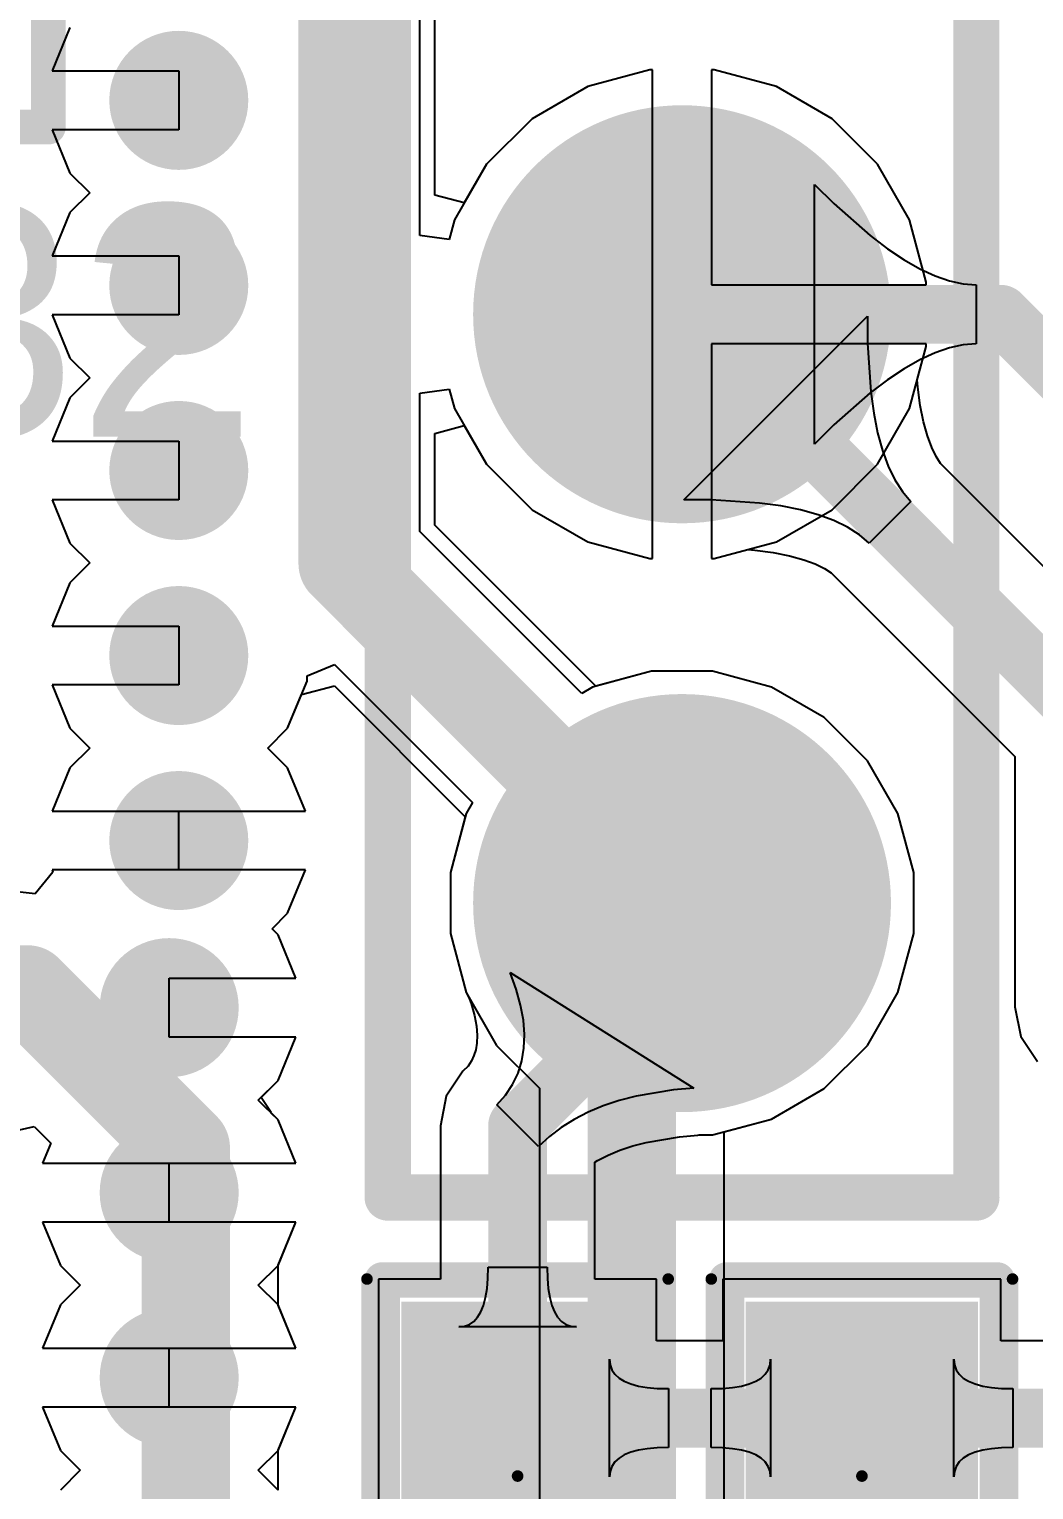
# Model space of a CAD drawing. Header units: inches. Extents: x 1.37 to 4.6, y 1.74 to 5.29.
# Drawn here: x 1.9268 to 2.0974, y 4.4386 to 4.6866 of the extents above; entities that cross this region are included whole.
import ezdxf

# ---------------------------------------------------------------- set-up
doc = ezdxf.new("R2010")
doc.units = ezdxf.units.IN
doc.header["$MEASUREMENT"] = 0
for name, color, linetype in [('BottomLayer', 5, 'Continuous'), ('BottomSolder', 6, 'Continuous'), ('Mechanical13', 56, 'Continuous'), ('Mechanical15', 56, 'Continuous'), ('MultiLayer', 9, 'Continuous'), ('PadHoleLayer', 156, 'Continuous'), ('TopLayer', 1, 'Continuous'), ('TopOverlay', 2, 'Continuous'), ('TopPaste', 8, 'Continuous'), ('TopSolder', 216, 'Continuous'), ('ViaHoleLayer', 16, 'Continuous')]:
    doc.layers.add(name, color=color, linetype=linetype)
doc.styles.add('Arial', font='', dxfattribs={"height": 0.2})
doc.styles.get('Arial').set_extended_font_data('Arial')

# ---------------------------------------------------------------- blocks, each defined once
blk = doc.blocks.new('JP_1_4_DT_129')
at = {"layer": 'BottomLayer'}
h = blk.add_hatch(color=5, dxfattribs=at)
edge = h.paths.add_edge_path()
edge.add_arc((0.2, 0), 0.0315, 0, 360)
h = blk.add_hatch(color=5, dxfattribs=at)
edge = h.paths.add_edge_path()
edge.add_arc((0.3, 0), 0.0315, 0, 360)
at = {"layer": 'BottomSolder'}
h = blk.add_hatch(color=6, dxfattribs=at)
edge = h.paths.add_edge_path()
edge.add_arc((0.2, 0), 0.0355, 0, 360)
h = blk.add_hatch(color=6, dxfattribs=at)
edge = h.paths.add_edge_path()
edge.add_arc((0.3, 0), 0.0355, 0, 360)
at = {"layer": 'MultiLayer'}
h = blk.add_hatch(color=9, dxfattribs=at)
edge = h.paths.add_edge_path()
edge.add_arc((0.2, 0), 0.0315, 0, 360)
h = blk.add_hatch(color=9, dxfattribs=at)
edge = h.paths.add_edge_path()
edge.add_arc((0.3, 0), 0.0315, 0, 360)
at = {"layer": 'PadHoleLayer'}
h = blk.add_hatch(color=156, dxfattribs=at)
edge = h.paths.add_edge_path()
edge.add_arc((0.2, 0), 0.02165, 0, 360)
h = blk.add_hatch(color=156, dxfattribs=at)
edge = h.paths.add_edge_path()
edge.add_arc((0.3, 0), 0.02165, 0, 360)
at = {"layer": 'TopLayer'}
h = blk.add_hatch(color=1, dxfattribs=at)
edge = h.paths.add_edge_path()
edge.add_arc((0.2, 0), 0.0315, 0, 360)
h = blk.add_hatch(color=1, dxfattribs=at)
edge = h.paths.add_edge_path()
edge.add_arc((0.3, 0), 0.0315, 0, 360)
at = {"layer": 'TopSolder'}
h = blk.add_hatch(color=216, dxfattribs=at)
edge = h.paths.add_edge_path()
edge.add_arc((0.2, 0), 0.0355, 0, 360)
h = blk.add_hatch(color=216, dxfattribs=at)
edge = h.paths.add_edge_path()
edge.add_arc((0.3, 0), 0.0355, 0, 360)
at = {"layer": 'TopOverlay', "const_width": 0.00787}
for points in [[(0.35, 0.05), (-0.05, 0.05)], [(0.35, -0.05), (0.35, 0.05)], [(0.35, -0.05), (-0.05, -0.05)]]:
    blk.add_lwpolyline(points, dxfattribs=at)
at = {"layer": 'TopOverlay', "const_width": 0.00394}
for points in [[(0.34803, 0.05, 1), (0.35197, 0.05, 1)], [(0.34803, 0.05, 1), (0.35197, 0.05, 1)], [(0.34803, -0.05, 1), (0.35197, -0.05, 1)], [(0.34803, -0.05, 1), (0.35197, -0.05, 1)]]:
    blk.add_lwpolyline(points, format="xyb", close=True, dxfattribs=at)
blk = doc.blocks.new('CAP_0603_176')
at = {"layer": 'TopLayer'}
for points in [[(-0.04728, 0.01875), (-0.01578, 0.01875), (-0.01578, -0.01275), (-0.04728, -0.01275)], [(0.01178, 0.01875), (0.04328, 0.01875), (0.04328, -0.01275), (0.01178, -0.01275)]]:
    blk.add_hatch(color=1, dxfattribs=at).paths.add_polyline_path(points)
at = {"layer": 'TopPaste'}
for points in [[(-0.04728, 0.01875), (-0.01578, 0.01875), (-0.01578, -0.01275), (-0.04728, -0.01275)], [(0.01178, 0.01875), (0.04328, 0.01875), (0.04328, -0.01275), (0.01178, -0.01275)]]:
    blk.add_hatch(color=8, dxfattribs=at).paths.add_polyline_path(points)
at = {"layer": 'TopSolder'}
for points in [[(-0.05128, 0.02275), (-0.01178, 0.02275), (-0.01178, -0.01675), (-0.05128, -0.01675)], [(0.00778, 0.02275), (0.04728, 0.02275), (0.04728, -0.01675), (0.00778, -0.01675)]]:
    blk.add_hatch(color=216, dxfattribs=at).paths.add_polyline_path(points)
at = {"layer": 'Mechanical13', "const_width": 0.00394}
for points in [[(-0.0335, 0.01875), (0.0295, 0.01875)], [(-0.0335, 0.01875), (-0.0335, -0.01275)], [(0.0295, 0.01875), (0.0295, -0.01275)], [(-0.0335, -0.01275), (0.0295, -0.01275)]]:
    blk.add_lwpolyline(points, dxfattribs=at)
at = {"layer": 'Mechanical13', "const_width": 0.00197}
for points in [[(-0.03448, 0.01875, 1), (-0.03251, 0.01875, 1)], [(-0.03448, 0.01875, 1), (-0.03251, 0.01875, 1)], [(0.02851, 0.01875, 1), (0.03048, 0.01875, 1)], [(0.02851, 0.01875, 1), (0.03048, 0.01875, 1)], [(-0.03448, -0.01275, 1), (-0.03251, -0.01275, 1)], [(-0.03448, -0.01275, 1), (-0.03251, -0.01275, 1)], [(0.02851, -0.01275, 1), (0.03048, -0.01275, 1)], [(0.02851, -0.01275, 1), (0.03048, -0.01275, 1)]]:
    blk.add_lwpolyline(points, format="xyb", close=True, dxfattribs=at)
at = {"layer": 'Mechanical15', "const_width": 0.00197}
for points in [[(-0.05515, 0.02859), (0.05115, 0.02859)], [(-0.05515, 0.02859), (-0.05515, -0.02259)], [(0.05115, 0.02859), (0.05115, -0.02259)], [(-0.002, 0.02269), (-0.002, -0.01668)], [(-0.02168, 0.003), (0.01768, 0.003)], [(-0.05515, -0.02259), (0.05115, -0.02259)]]:
    blk.add_lwpolyline(points, dxfattribs=at)
at = {"layer": 'Mechanical15', "const_width": 0.000984}
for points in [[(-0.05564, 0.02859, 1), (-0.05466, 0.02859, 1)], [(-0.05564, 0.02859, 1), (-0.05466, 0.02859, 1)], [(0.05066, 0.02859, 1), (0.05164, 0.02859, 1)], [(0.05066, 0.02859, 1), (0.05164, 0.02859, 1)], [(-0.00249, 0.02269, 1), (-0.00151, 0.02269, 1)], [(-0.02218, 0.003, 1), (-0.02119, 0.003, 1)], [(0.01719, 0.003, 1), (0.01818, 0.003, 1)], [(-0.00249, -0.01668, 1), (-0.00151, -0.01668, 1)], [(-0.05564, -0.02259, 1), (-0.05466, -0.02259, 1)], [(-0.05564, -0.02259, 1), (-0.05466, -0.02259, 1)], [(0.05066, -0.02259, 1), (0.05164, -0.02259, 1)], [(0.05066, -0.02259, 1), (0.05164, -0.02259, 1)]]:
    blk.add_lwpolyline(points, format="xyb", close=True, dxfattribs=at)
at = {"layer": 'TopOverlay', "const_width": 0.006}
for points in [[(-0.05492, 0.026), (-0.048, 0.026)], [(-0.05492, 0.026), (-0.05492, -0.02)], [(-0.048, 0.026), (0.051, 0.026)], [(0.051, 0.026), (0.051, -0.02)], [(-0.05492, -0.02), (0.051, -0.02)]]:
    blk.add_lwpolyline(points, dxfattribs=at)
at = {"layer": 'TopOverlay', "const_width": 0.003}
for points in [[(-0.05642, 0.026, 1), (-0.05342, 0.026, 1)], [(-0.05642, 0.026, 1), (-0.05342, 0.026, 1)], [(-0.0495, 0.026, 1), (-0.0465, 0.026, 1)], [(-0.0495, 0.026, 1), (-0.0465, 0.026, 1)], [(0.0495, 0.026, 1), (0.0525, 0.026, 1)], [(0.0495, 0.026, 1), (0.0525, 0.026, 1)], [(-0.05642, -0.02, 1), (-0.05342, -0.02, 1)], [(-0.05642, -0.02, 1), (-0.05342, -0.02, 1)], [(0.0495, -0.02, 1), (0.0525, -0.02, 1)], [(0.0495, -0.02, 1), (0.0525, -0.02, 1)]]:
    blk.add_lwpolyline(points, format="xyb", close=True, dxfattribs=at)
blk = doc.blocks.new('CAP_0603_178')
at = {"layer": 'TopLayer'}
for points in [[(-0.04728, 0.01875), (-0.01578, 0.01875), (-0.01578, -0.01275), (-0.04728, -0.01275)], [(0.01178, 0.01875), (0.04328, 0.01875), (0.04328, -0.01275), (0.01178, -0.01275)]]:
    blk.add_hatch(color=1, dxfattribs=at).paths.add_polyline_path(points)
at = {"layer": 'TopPaste'}
for points in [[(-0.04728, 0.01875), (-0.01578, 0.01875), (-0.01578, -0.01275), (-0.04728, -0.01275)], [(0.01178, 0.01875), (0.04328, 0.01875), (0.04328, -0.01275), (0.01178, -0.01275)]]:
    blk.add_hatch(color=8, dxfattribs=at).paths.add_polyline_path(points)
at = {"layer": 'TopSolder'}
for points in [[(-0.05128, 0.02275), (-0.01178, 0.02275), (-0.01178, -0.01675), (-0.05128, -0.01675)], [(0.00778, 0.02275), (0.04728, 0.02275), (0.04728, -0.01675), (0.00778, -0.01675)]]:
    blk.add_hatch(color=216, dxfattribs=at).paths.add_polyline_path(points)
at = {"layer": 'Mechanical13', "const_width": 0.00394}
for points in [[(-0.0335, 0.01875), (0.0295, 0.01875)], [(-0.0335, 0.01875), (-0.0335, -0.01275)], [(0.0295, 0.01875), (0.0295, -0.01275)], [(-0.0335, -0.01275), (0.0295, -0.01275)]]:
    blk.add_lwpolyline(points, dxfattribs=at)
at = {"layer": 'Mechanical13', "const_width": 0.00197}
for points in [[(-0.03448, 0.01875, 1), (-0.03251, 0.01875, 1)], [(-0.03448, 0.01875, 1), (-0.03251, 0.01875, 1)], [(0.02851, 0.01875, 1), (0.03048, 0.01875, 1)], [(0.02851, 0.01875, 1), (0.03048, 0.01875, 1)], [(-0.03448, -0.01275, 1), (-0.03251, -0.01275, 1)], [(-0.03448, -0.01275, 1), (-0.03251, -0.01275, 1)], [(0.02851, -0.01275, 1), (0.03048, -0.01275, 1)], [(0.02851, -0.01275, 1), (0.03048, -0.01275, 1)]]:
    blk.add_lwpolyline(points, format="xyb", close=True, dxfattribs=at)
at = {"layer": 'Mechanical15', "const_width": 0.00197}
for points in [[(-0.05515, 0.02859), (0.05115, 0.02859)], [(-0.05515, 0.02859), (-0.05515, -0.02259)], [(0.05115, 0.02859), (0.05115, -0.02259)], [(-0.002, 0.02269), (-0.002, -0.01668)], [(-0.02168, 0.003), (0.01768, 0.003)], [(-0.05515, -0.02259), (0.05115, -0.02259)]]:
    blk.add_lwpolyline(points, dxfattribs=at)
at = {"layer": 'Mechanical15', "const_width": 0.000984}
for points in [[(-0.05564, 0.02859, 1), (-0.05466, 0.02859, 1)], [(-0.05564, 0.02859, 1), (-0.05466, 0.02859, 1)], [(0.05066, 0.02859, 1), (0.05164, 0.02859, 1)], [(0.05066, 0.02859, 1), (0.05164, 0.02859, 1)], [(-0.00249, 0.02269, 1), (-0.00151, 0.02269, 1)], [(-0.02218, 0.003, 1), (-0.02119, 0.003, 1)], [(0.01719, 0.003, 1), (0.01818, 0.003, 1)], [(-0.00249, -0.01668, 1), (-0.00151, -0.01668, 1)], [(-0.05564, -0.02259, 1), (-0.05466, -0.02259, 1)], [(-0.05564, -0.02259, 1), (-0.05466, -0.02259, 1)], [(0.05066, -0.02259, 1), (0.05164, -0.02259, 1)], [(0.05066, -0.02259, 1), (0.05164, -0.02259, 1)]]:
    blk.add_lwpolyline(points, format="xyb", close=True, dxfattribs=at)
at = {"layer": 'TopOverlay', "const_width": 0.006}
for points in [[(-0.05492, 0.026), (-0.048, 0.026)], [(-0.05492, 0.026), (-0.05492, -0.02)], [(-0.048, 0.026), (0.051, 0.026)], [(0.051, 0.026), (0.051, -0.02)], [(-0.05492, -0.02), (0.051, -0.02)]]:
    blk.add_lwpolyline(points, dxfattribs=at)
at = {"layer": 'TopOverlay', "const_width": 0.003}
for points in [[(-0.05642, 0.026, 1), (-0.05342, 0.026, 1)], [(-0.05642, 0.026, 1), (-0.05342, 0.026, 1)], [(-0.0495, 0.026, 1), (-0.0465, 0.026, 1)], [(-0.0495, 0.026, 1), (-0.0465, 0.026, 1)], [(0.0495, 0.026, 1), (0.0525, 0.026, 1)], [(0.0495, 0.026, 1), (0.0525, 0.026, 1)], [(-0.05642, -0.02, 1), (-0.05342, -0.02, 1)], [(-0.05642, -0.02, 1), (-0.05342, -0.02, 1)], [(0.0495, -0.02, 1), (0.0525, -0.02, 1)], [(0.0495, -0.02, 1), (0.0525, -0.02, 1)]]:
    blk.add_lwpolyline(points, format="xyb", close=True, dxfattribs=at)

msp = doc.modelspace()

# ---------------------------------------------------------------- hatches: boundary and pattern name
at = {"layer": 'BottomLayer'}
h = msp.add_hatch(color=5, dxfattribs=at)
edge = h.paths.add_edge_path()
edge.add_arc((1.95217, 4.67453), 0.01181, 0, 360)
h = msp.add_hatch(color=5, dxfattribs=at)
edge = h.paths.add_edge_path()
edge.add_arc((1.95217, 4.6431), 0.01181, 0, 360)
h = msp.add_hatch(color=5, dxfattribs=at)
edge = h.paths.add_edge_path()
edge.add_arc((1.95217, 4.61167), 0.01181, 0, 360)
h = msp.add_hatch(color=5, dxfattribs=at)
edge = h.paths.add_edge_path()
edge.add_arc((1.95217, 4.58024), 0.01181, 0, 360)
h = msp.add_hatch(color=5, dxfattribs=at)
edge = h.paths.add_edge_path()
edge.add_arc((1.95217, 4.54882), 0.01181, 0, 360)
h = msp.add_hatch(color=5, dxfattribs=at)
edge = h.paths.add_edge_path()
edge.add_arc((1.95054, 4.52044), 0.01181, 0, 360)
h = msp.add_hatch(color=5, dxfattribs=at)
edge = h.paths.add_edge_path()
edge.add_arc((1.95054, 4.48902), 0.01181, 0, 360)
h = msp.add_hatch(color=5, dxfattribs=at)
edge = h.paths.add_edge_path()
edge.add_arc((1.95054, 4.45759), 0.01181, 0, 360)
at = {"layer": 'TopLayer'}
h = msp.add_hatch(color=1, dxfattribs=at)
edge = h.paths.add_edge_path()
edge.add_arc((1.95217, 4.67453), 0.01181, 0, 360)
h = msp.add_hatch(color=1, dxfattribs=at)
edge = h.paths.add_edge_path()
edge.add_arc((1.95217, 4.6431), 0.01181, 0, 360)
h = msp.add_hatch(color=1, dxfattribs=at)
edge = h.paths.add_edge_path()
edge.add_arc((1.95217, 4.61167), 0.01181, 0, 360)
h = msp.add_hatch(color=1, dxfattribs=at)
edge = h.paths.add_edge_path()
edge.add_arc((1.95217, 4.58024), 0.01181, 0, 360)
h = msp.add_hatch(color=1, dxfattribs=at)
edge = h.paths.add_edge_path()
edge.add_arc((1.95217, 4.54882), 0.01181, 0, 360)
h = msp.add_hatch(color=1, dxfattribs=at)
edge = h.paths.add_edge_path()
edge.add_arc((1.95054, 4.52044), 0.01181, 0, 360)
h = msp.add_hatch(color=1, dxfattribs=at)
edge = h.paths.add_edge_path()
edge.add_arc((1.95054, 4.48902), 0.01181, 0, 360)
h = msp.add_hatch(color=1, dxfattribs=at)
edge = h.paths.add_edge_path()
edge.add_arc((1.95054, 4.45759), 0.01181, 0, 360)
at = {"layer": 'ViaHoleLayer'}
h = msp.add_hatch(color=16, dxfattribs=at)
edge = h.paths.add_edge_path()
edge.add_arc((1.95217, 4.67453), 0.00591, 0, 360)
h = msp.add_hatch(color=16, dxfattribs=at)
edge = h.paths.add_edge_path()
edge.add_arc((1.95217, 4.6431), 0.00591, 0, 360)
h = msp.add_hatch(color=16, dxfattribs=at)
edge = h.paths.add_edge_path()
edge.add_arc((1.95217, 4.61167), 0.00591, 0, 360)
h = msp.add_hatch(color=16, dxfattribs=at)
edge = h.paths.add_edge_path()
edge.add_arc((1.95217, 4.58024), 0.00591, 0, 360)
h = msp.add_hatch(color=16, dxfattribs=at)
edge = h.paths.add_edge_path()
edge.add_arc((1.95217, 4.54882), 0.00591, 0, 360)
h = msp.add_hatch(color=16, dxfattribs=at)
edge = h.paths.add_edge_path()
edge.add_arc((1.95054, 4.52044), 0.00591, 0, 360)
h = msp.add_hatch(color=16, dxfattribs=at)
edge = h.paths.add_edge_path()
edge.add_arc((1.95054, 4.48902), 0.00591, 0, 360)
h = msp.add_hatch(color=16, dxfattribs=at)
edge = h.paths.add_edge_path()
edge.add_arc((1.95054, 4.45759), 0.00591, 0, 360)

# ---------------------------------------------------------------- linework, layer by layer
at = {"layer": 'BottomLayer'}
for p, q in [((1.99568, 4.65844), (1.99568, 4.72353)), ((2.03222, 4.6797), (2.02166, 4.67687)), ((2.03268, 4.6797), (2.03222, 4.6797)), ((2.03268, 4.6382), (2.03268, 4.6797)), ((2.04314, 4.6797), (2.04268, 4.6797)), ((2.04268, 4.6797), (2.04268, 4.6432)), ((2.0537, 4.67687), (2.04314, 4.6797)), ((2.02166, 4.67687), (2.0122, 4.67141)), ((2.06316, 4.67141), (2.0537, 4.67687)), ((2.0122, 4.67141), (2.00447, 4.66368)), ((2.07088, 4.66368), (2.06316, 4.67141)), ((2.00447, 4.66368), (2.00068, 4.6571)), ((2.07635, 4.65422), (2.07088, 4.66368)), ((2.06017, 4.61616), (2.06017, 4.66025)), ((2.06017, 4.66025), (2.06346, 4.65701)), ((2.00068, 4.6571), (1.99568, 4.65844)), ((2.06346, 4.65701), (2.06967, 4.65156)), ((2.07918, 4.64367), (2.07635, 4.65422)), ((2.06967, 4.65156), (2.07259, 4.64934)), ((2.07259, 4.64934), (2.0754, 4.64747)), ((2.0754, 4.64747), (2.07809, 4.64593)), ((2.07809, 4.64593), (2.08067, 4.64474)), ((2.07918, 4.6432), (2.07918, 4.64367)), ((2.08067, 4.64474), (2.08312, 4.64389)), ((2.08312, 4.64389), (2.08546, 4.64337)), ((2.04268, 4.6432), (2.07918, 4.6432)), ((2.08546, 4.64337), (2.08767, 4.6432)), ((2.08767, 4.6432), (2.08767, 4.6332)), ((2.03268, 4.59671), (2.03268, 4.6382)), ((2.07918, 4.6332), (2.04268, 4.6332)), ((2.04268, 4.6332), (2.04268, 4.59671)), ((2.07635, 4.62219), (2.07918, 4.63274)), ((2.08067, 4.63167), (2.07809, 4.63048)), ((2.07918, 4.63274), (2.07918, 4.6332)), ((2.08312, 4.63252), (2.08067, 4.63167)), ((2.08546, 4.63303), (2.08312, 4.63252)), ((2.08767, 4.6332), (2.08546, 4.63303)), ((2.0754, 4.62894), (2.07259, 4.62707)), ((2.07809, 4.63048), (2.0754, 4.62894)), ((2.07259, 4.62707), (2.06967, 4.62485)), ((2.06967, 4.62485), (2.06346, 4.6194)), ((2.07088, 4.61272), (2.07635, 4.62219)), ((1.99568, 4.61797), (2.00068, 4.61931)), ((2.00068, 4.61931), (2.00447, 4.61272)), ((2.06346, 4.6194), (2.06017, 4.61616)), ((1.99568, 4.60238), (1.99568, 4.61797)), ((2.00447, 4.61272), (2.0122, 4.605)), ((2.06316, 4.605), (2.07088, 4.61272)), ((2.0122, 4.605), (2.02166, 4.59954)), ((2.0537, 4.59954), (2.06316, 4.605)), ((2.02302, 4.57503), (1.99568, 4.60238)), ((2.02166, 4.59954), (2.03222, 4.59671)), ((2.04314, 4.59671), (2.0537, 4.59954)), ((2.03222, 4.59671), (2.03268, 4.59671)), ((2.04268, 4.59671), (2.04314, 4.59671)), ((2.0325, 4.57757), (2.02302, 4.57503)), ((2.04286, 4.57757), (2.0325, 4.57757)), ((2.05288, 4.57489), (2.04286, 4.57757)), ((1.97303, 4.57361), (1.9786, 4.57511)), ((1.9786, 4.57511), (2.00085, 4.55287)), ((2.06185, 4.56971), (2.05288, 4.57489)), ((1.97066, 4.56789), (1.97303, 4.57361)), ((2.06918, 4.56238), (2.06185, 4.56971)), ((1.9673, 4.56453), (1.97066, 4.56789)), ((1.97066, 4.56117), (1.9673, 4.56453)), ((2.07437, 4.5534), (2.06918, 4.56238)), ((1.97371, 4.55382), (1.97066, 4.56117)), ((1.95217, 4.54382), (1.95217, 4.55382)), ((1.95217, 4.55382), (1.97371, 4.55382)), ((2.00085, 4.55287), (1.99831, 4.54339)), ((2.07705, 4.54339), (2.07437, 4.5534)), ((1.97371, 4.54382), (1.95217, 4.54382)), ((1.97066, 4.53646), (1.97371, 4.54382)), ((1.99831, 4.54339), (1.99831, 4.53302)), ((2.07705, 4.53302), (2.07705, 4.54339)), ((1.96802, 4.53382), (1.97066, 4.53646)), ((1.96903, 4.5328), (1.96802, 4.53382)), ((1.97208, 4.52544), (1.96903, 4.5328)), ((1.99831, 4.53302), (2.00099, 4.52301)), ((2.07437, 4.52301), (2.07705, 4.53302)), ((1.95054, 4.51544), (1.95054, 4.52544)), ((1.95054, 4.52544), (1.97208, 4.52544)), ((2.00099, 4.52301), (2.00618, 4.51403)), ((2.06918, 4.51403), (2.07437, 4.52301)), ((1.97208, 4.51544), (1.95054, 4.51544)), ((1.96903, 4.50809), (1.97208, 4.51544)), ((2.00618, 4.51403), (2.01346, 4.50674)), ((2.06185, 4.5067), (2.06918, 4.51403)), ((1.96567, 4.50473), (1.96903, 4.50809)), ((2.01346, 4.50674), (2.01346, 4.28213)), ((2.05288, 4.50152), (2.06185, 4.5067)), ((1.96903, 4.50137), (1.96567, 4.50473)), ((1.97208, 4.49402), (1.96903, 4.50137)), ((2.04481, 4.49936), (2.05288, 4.50152)), ((2.04481, 4.27563), (2.04481, 4.49936)), ((1.95054, 4.48402), (1.95054, 4.49402)), ((1.95054, 4.49402), (1.97208, 4.49402)), ((1.97208, 4.48402), (1.95054, 4.48402)), ((1.96903, 4.47666), (1.97208, 4.48402)), ((1.96567, 4.4733), (1.96903, 4.47666)), ((1.96903, 4.46994), (1.96567, 4.4733)), ((1.97208, 4.46259), (1.96903, 4.46994)), ((1.95054, 4.45259), (1.95054, 4.46259)), ((1.95054, 4.46259), (1.97208, 4.46259)), ((1.97208, 4.45259), (1.95054, 4.45259)), ((1.96903, 4.44523), (1.97208, 4.45259)), ((1.96567, 4.44187), (1.96903, 4.44523)), ((1.96903, 4.43851), (1.96567, 4.44187))]:
    msp.add_line(p, q, dxfattribs=at)
for points, const_width in [([(1.98, 4.59588), (1.98, 4.885)], 0.015), ([(2.03768, 4.6382), (2.0918, 4.6382)], 0.01), ([(2.0918, 4.6382), (2.28125, 4.44875)], 0.01), ([(1.98, 4.59588), (2.03768, 4.5382)], 0.015), ([(2.02914, 4.52966), (2.03768, 4.5382)], 0.015), ([(2.02914, 4.27563), (2.02914, 4.52966)], 0.015)]:
    msp.add_lwpolyline(points, dxfattribs=dict(at, const_width=const_width))
for points, const_width in [([(2.03518, 4.6382, 1), (2.04018, 4.6382, 1)], 0.005), ([(2.0893, 4.6382, 1), (2.0943, 4.6382, 1)], 0.005), ([(2.0893, 4.6382, 1), (2.0943, 4.6382, 1)], 0.005), ([(1.97625, 4.59588, 1), (1.98375, 4.59588, 1)], 0.0075), ([(1.97625, 4.59588, 1), (1.98375, 4.59588, 1)], 0.0075), ([(2.03393, 4.5382, 1), (2.04143, 4.5382, 1)], 0.0075), ([(2.03393, 4.5382, 1), (2.04143, 4.5382, 1)], 0.0075), ([(2.02539, 4.52966, 1), (2.03289, 4.52966, 1)], 0.0075), ([(2.02539, 4.52966, 1), (2.03289, 4.52966, 1)], 0.0075)]:
    msp.add_lwpolyline(points, format="xyb", close=True, dxfattribs=dict(at, const_width=const_width))
at = {"layer": 'TopLayer'}
for p, q in [((1.99313, 4.65157), (1.99313, 4.86639)), ((1.93368, 4.68688), (1.93063, 4.67953)), ((1.93063, 4.67953), (1.95217, 4.67953)), ((1.95217, 4.67953), (1.95217, 4.66953)), ((2.03222, 4.6797), (2.02166, 4.67687)), ((2.03268, 4.6797), (2.03222, 4.6797)), ((2.03268, 4.6382), (2.03268, 4.6797)), ((2.04314, 4.6797), (2.04268, 4.6797)), ((2.04268, 4.6797), (2.04268, 4.6432)), ((2.0537, 4.67687), (2.04314, 4.6797)), ((2.02166, 4.67687), (2.0122, 4.67141)), ((2.06316, 4.67141), (2.0537, 4.67687)), ((2.0122, 4.67141), (2.00447, 4.66368)), ((2.07088, 4.66368), (2.06316, 4.67141)), ((1.95217, 4.66953), (1.93063, 4.66953)), ((1.93063, 4.66953), (1.93368, 4.66217)), ((2.00447, 4.66368), (1.99901, 4.65422)), ((2.07635, 4.65422), (2.07088, 4.66368)), ((1.93368, 4.66217), (1.93704, 4.65882)), ((1.93704, 4.65882), (1.93368, 4.65546)), ((1.93368, 4.65546), (1.93063, 4.6481)), ((1.99901, 4.65422), (1.99813, 4.65092)), ((2.07918, 4.64367), (2.07635, 4.65422)), ((1.99813, 4.65092), (1.99313, 4.65157)), ((1.93063, 4.6481), (1.95217, 4.6481)), ((1.95217, 4.6481), (1.95217, 4.6381)), ((2.07918, 4.6432), (2.07918, 4.64367)), ((2.04268, 4.6432), (2.07918, 4.6432)), ((1.95217, 4.6381), (1.93063, 4.6381)), ((1.93063, 4.6381), (1.93368, 4.63075)), ((2.03268, 4.59671), (2.03268, 4.6382)), ((2.03799, 4.60671), (2.06917, 4.63789)), ((2.06917, 4.63789), (2.06921, 4.63328)), ((2.07918, 4.6332), (2.04268, 4.6332)), ((2.04268, 4.6332), (2.04268, 4.59671)), ((2.06921, 4.63328), (2.06974, 4.62503)), ((2.07765, 4.62706), (2.07918, 4.63274)), ((2.07918, 4.63274), (2.07918, 4.6332)), ((1.93368, 4.63075), (1.93704, 4.62739)), ((1.93704, 4.62739), (1.93368, 4.62403)), ((2.07773, 4.62584), (2.07765, 4.62706)), ((1.93368, 4.62403), (1.93063, 4.61667)), ((1.99313, 4.62483), (1.99813, 4.62549)), ((1.99313, 4.60132), (1.99313, 4.62483)), ((1.99813, 4.62549), (1.99901, 4.62219)), ((2.06974, 4.62503), (2.07024, 4.62139)), ((2.07816, 4.62273), (2.07773, 4.62584)), ((1.99901, 4.62219), (2.00447, 4.61272)), ((2.07024, 4.62139), (2.0709, 4.61808)), ((2.07872, 4.61993), (2.07816, 4.62273)), ((2.07938, 4.61754), (2.07872, 4.61993)), ((1.93063, 4.61667), (1.95217, 4.61667)), ((1.95217, 4.61667), (1.95217, 4.60667)), ((2.0709, 4.61808), (2.07172, 4.61509)), ((2.0801, 4.61557), (2.07938, 4.61754)), ((2.07172, 4.61509), (2.0727, 4.61243)), ((2.08085, 4.61402), (2.0801, 4.61557)), ((2.08158, 4.61288), (2.08085, 4.61402)), ((2.00447, 4.61272), (2.0122, 4.605)), ((2.0727, 4.61243), (2.07383, 4.61009)), ((2.08163, 4.61282), (2.08158, 4.61288)), ((2.11666, 4.57779), (2.08163, 4.61282)), ((2.07383, 4.61009), (2.07512, 4.60808)), ((1.95217, 4.60667), (1.93063, 4.60667)), ((1.93063, 4.60667), (1.93368, 4.59932)), ((2.04261, 4.60668), (2.03799, 4.60671)), ((2.05086, 4.60614), (2.04261, 4.60668)), ((2.07512, 4.60808), (2.07657, 4.60639)), ((2.0122, 4.605), (2.02166, 4.59954)), ((2.05449, 4.60564), (2.05086, 4.60614)), ((2.0578, 4.60498), (2.05449, 4.60564)), ((2.06079, 4.60416), (2.0578, 4.60498)), ((2.06346, 4.60319), (2.06079, 4.60416)), ((2.07657, 4.60639), (2.0695, 4.59932)), ((2.06579, 4.60205), (2.06346, 4.60319)), ((2.06781, 4.60076), (2.06579, 4.60205)), ((1.93368, 4.59932), (1.93704, 4.59596)), ((2.02063, 4.57382), (1.99313, 4.60132)), ((2.02166, 4.59954), (2.03222, 4.59671)), ((2.0695, 4.59932), (2.06781, 4.60076)), ((2.03222, 4.59671), (2.03268, 4.59671)), ((2.04268, 4.59671), (2.04314, 4.59671)), ((2.04314, 4.59671), (2.04883, 4.59823)), ((2.04883, 4.59823), (2.05004, 4.59815)), ((2.05004, 4.59815), (2.05316, 4.59772)), ((2.05316, 4.59772), (2.05596, 4.59716)), ((2.05596, 4.59716), (2.05835, 4.59651)), ((1.93704, 4.59596), (1.93368, 4.5926)), ((2.05835, 4.59651), (2.06032, 4.59579)), ((2.06032, 4.59579), (2.06186, 4.59504)), ((2.06186, 4.59504), (2.06301, 4.59431)), ((2.06301, 4.59431), (2.06307, 4.59425)), ((2.06307, 4.59425), (2.09425, 4.56307)), ((1.93368, 4.5926), (1.93063, 4.58524)), ((1.93063, 4.58524), (1.95217, 4.58524)), ((1.95217, 4.58524), (1.95217, 4.57524)), ((1.97398, 4.57681), (1.9786, 4.57872)), ((1.97398, 4.57591), (1.97398, 4.57681)), ((1.9786, 4.57872), (2.00206, 4.55526)), ((2.0325, 4.57757), (2.02248, 4.57489)), ((2.04286, 4.57757), (2.0325, 4.57757)), ((2.05288, 4.57489), (2.04286, 4.57757)), ((1.95217, 4.57524), (1.93063, 4.57524)), ((1.93063, 4.57524), (1.93368, 4.56789)), ((1.97066, 4.56789), (1.97398, 4.57591)), ((2.02248, 4.57489), (2.02063, 4.57382)), ((2.06185, 4.56971), (2.05288, 4.57489)), ((2.06918, 4.56238), (2.06185, 4.56971)), ((1.93368, 4.56789), (1.93704, 4.56453)), ((1.9673, 4.56453), (1.97066, 4.56789)), ((1.93704, 4.56453), (1.93368, 4.56117)), ((1.97066, 4.56117), (1.9673, 4.56453)), ((2.07437, 4.5534), (2.06918, 4.56238)), ((2.09425, 4.56307), (2.09425, 4.52057)), ((1.93368, 4.56117), (1.93063, 4.55382)), ((1.97371, 4.55382), (1.97066, 4.56117)), ((2.00206, 4.55526), (2.00099, 4.5534)), ((1.93063, 4.55382), (1.97371, 4.55382)), ((2.00099, 4.5534), (1.99831, 4.54339)), ((2.07705, 4.54339), (2.07437, 4.5534)), ((1.93078, 4.54345), (1.92775, 4.53975)), ((1.97371, 4.54382), (1.93063, 4.54382)), ((1.93063, 4.54382), (1.93078, 4.54345)), ((1.97066, 4.53646), (1.97371, 4.54382)), ((1.99831, 4.54339), (1.99831, 4.53302)), ((2.07705, 4.53302), (2.07705, 4.54339)), ((1.92775, 4.53975), (1.92275, 4.54035)), ((1.96802, 4.53382), (1.97066, 4.53646)), ((1.96903, 4.5328), (1.96802, 4.53382)), ((1.97208, 4.52544), (1.96903, 4.5328)), ((1.99831, 4.53302), (2.00099, 4.52301)), ((2.07437, 4.52301), (2.07705, 4.53302)), ((1.95054, 4.51544), (1.95054, 4.52544)), ((1.95054, 4.52544), (1.97208, 4.52544)), ((2.00951, 4.52358), (2.00848, 4.52639)), ((2.00848, 4.52639), (2.03966, 4.50677)), ((2.00099, 4.52301), (2.00148, 4.52217)), ((2.00148, 4.52217), (2.00186, 4.52112)), ((2.01025, 4.52089), (2.00951, 4.52358)), ((2.06918, 4.51403), (2.07437, 4.52301)), ((2.00186, 4.52112), (2.00242, 4.51909)), ((2.01072, 4.51833), (2.01025, 4.52089)), ((2.09425, 4.52057), (2.09525, 4.51555)), ((2.00242, 4.51909), (2.00275, 4.51729)), ((2.00275, 4.51729), (2.00287, 4.51574)), ((2.01091, 4.51589), (2.01072, 4.51833)), ((1.97208, 4.51544), (1.95054, 4.51544)), ((1.96903, 4.50809), (1.97208, 4.51544)), ((2.00287, 4.51574), (2.00282, 4.51441)), ((2.01082, 4.51358), (2.01091, 4.51589)), ((2.09525, 4.51555), (2.09809, 4.51129)), ((2.00232, 4.51229), (2.00189, 4.51138)), ((2.00263, 4.51328), (2.00232, 4.51229)), ((2.00282, 4.51441), (2.00263, 4.51328)), ((2.01046, 4.5114), (2.01082, 4.51358)), ((2.06185, 4.5067), (2.06918, 4.51403)), ((2.00132, 4.51052), (2.00046, 4.50967)), ((2.00189, 4.51138), (2.00132, 4.51052)), ((2.00981, 4.50934), (2.01046, 4.5114)), ((1.96614, 4.50519), (1.96903, 4.50809)), ((2.00046, 4.50967), (1.99762, 4.50541)), ((2.00769, 4.5056), (2.00889, 4.50741)), ((2.00889, 4.50741), (2.00981, 4.50934)), ((1.96785, 4.50263), (1.96614, 4.50519)), ((1.99762, 4.50541), (1.99662, 4.50039)), ((2.00621, 4.50392), (2.00769, 4.5056)), ((2.02991, 4.50541), (2.02701, 4.50465)), ((2.03623, 4.50647), (2.02991, 4.50541)), ((2.03966, 4.50677), (2.03623, 4.50647)), ((2.05288, 4.50152), (2.06185, 4.5067)), ((1.96787, 4.50253), (1.96785, 4.50263)), ((1.96903, 4.50137), (1.96787, 4.50253)), ((2.01328, 4.49685), (2.00621, 4.50392)), ((2.02173, 4.50267), (2.01935, 4.50145)), ((2.02428, 4.50374), (2.02173, 4.50267)), ((2.02701, 4.50465), (2.02428, 4.50374)), ((1.92263, 4.49911), (1.92759, 4.50025)), ((1.92759, 4.50025), (1.93041, 4.49742)), ((1.97208, 4.49402), (1.96903, 4.50137)), ((1.99662, 4.50039), (1.99662, 4.47435)), ((2.01715, 4.50007), (2.01513, 4.49854)), ((2.01935, 4.50145), (2.01715, 4.50007)), ((2.04286, 4.49883), (2.05288, 4.50152)), ((1.93041, 4.49742), (1.92901, 4.49402)), ((2.01513, 4.49854), (2.01328, 4.49685)), ((2.02931, 4.49696), (2.03159, 4.49756)), ((2.03159, 4.49756), (2.03724, 4.4985)), ((2.03724, 4.4985), (2.04035, 4.49877)), ((2.04035, 4.49877), (2.04057, 4.49883)), ((2.04057, 4.49883), (2.04286, 4.49883)), ((2.02333, 4.49446), (2.02512, 4.49539)), ((2.02512, 4.49539), (2.02711, 4.49622)), ((2.02711, 4.49622), (2.02931, 4.49696)), ((1.92901, 4.49402), (1.97208, 4.49402)), ((2.02287, 4.49417), (2.02333, 4.49446)), ((2.02287, 4.47435), (2.02287, 4.49417)), ((1.97208, 4.48402), (1.92901, 4.48402)), ((1.92901, 4.48402), (1.93205, 4.47666)), ((1.96905, 4.47669), (1.97208, 4.48402)), ((1.93205, 4.47666), (1.93541, 4.4733)), ((1.96905, 4.46991), (1.96905, 4.47669)), ((2.00469, 4.47444), (2.00474, 4.47636)), ((2.00474, 4.47636), (2.01474, 4.47636)), ((2.01474, 4.47636), (2.01479, 4.47444)), ((1.93541, 4.4733), (1.93205, 4.46994)), ((1.99662, 4.47435), (1.98612, 4.47435)), ((1.98612, 4.47435), (1.98612, 4.42711)), ((2.00429, 4.4712), (2.00454, 4.47272)), ((2.00454, 4.47272), (2.00469, 4.47444)), ((2.01479, 4.47444), (2.01494, 4.47272)), ((2.01494, 4.47272), (2.01519, 4.4712)), ((2.03336, 4.47435), (2.02287, 4.47435)), ((2.03336, 4.46386), (2.03336, 4.47435)), ((2.09186, 4.47435), (2.04462, 4.47435)), ((2.04462, 4.47435), (2.04462, 4.46386)), ((2.09186, 4.46386), (2.09186, 4.47435)), ((2.00394, 4.46988), (2.00429, 4.4712)), ((2.01519, 4.4712), (2.01554, 4.46988)), ((1.93205, 4.46994), (1.92901, 4.46259)), ((1.97208, 4.46259), (1.96905, 4.46991)), ((2.00229, 4.46715), (2.00294, 4.46786)), ((2.00294, 4.46786), (2.00349, 4.46877)), ((2.00349, 4.46877), (2.00394, 4.46988)), ((2.01554, 4.46988), (2.01599, 4.46877)), ((2.01599, 4.46877), (2.01654, 4.46786)), ((2.01654, 4.46786), (2.01719, 4.46715)), ((1.99974, 4.46624), (2.00069, 4.46634)), ((2.01974, 4.46624), (1.99974, 4.46624)), ((2.00069, 4.46634), (2.00154, 4.46664)), ((2.00154, 4.46664), (2.00229, 4.46715)), ((2.01719, 4.46715), (2.01794, 4.46664)), ((2.01794, 4.46664), (2.01879, 4.46634)), ((2.01879, 4.46634), (2.01974, 4.46624)), ((1.92901, 4.46259), (1.97208, 4.46259)), ((2.04462, 4.46386), (2.03336, 4.46386)), ((2.10312, 4.46386), (2.09186, 4.46386)), ((2.02537, 4.44073), (2.02537, 4.46073)), ((2.02537, 4.46073), (2.02547, 4.45978)), ((2.05263, 4.45978), (2.05273, 4.46073)), ((2.05273, 4.46073), (2.05273, 4.44073)), ((2.08387, 4.44073), (2.08387, 4.46073)), ((2.08387, 4.46073), (2.08397, 4.45978)), ((2.02547, 4.45978), (2.02577, 4.45893)), ((2.02577, 4.45893), (2.02627, 4.45818)), ((2.02627, 4.45818), (2.02697, 4.45753)), ((2.05112, 4.45753), (2.05182, 4.45818)), ((2.05182, 4.45818), (2.05233, 4.45893)), ((2.05233, 4.45893), (2.05263, 4.45978)), ((2.08397, 4.45978), (2.08427, 4.45893)), ((2.08427, 4.45893), (2.08477, 4.45818)), ((2.08477, 4.45818), (2.08547, 4.45753)), ((2.02697, 4.45753), (2.02787, 4.45698)), ((2.02787, 4.45698), (2.02897, 4.45653)), ((2.02897, 4.45653), (2.03027, 4.45618)), ((2.03027, 4.45618), (2.03177, 4.45593)), ((2.03177, 4.45593), (2.03347, 4.45578)), ((2.03347, 4.45578), (2.03537, 4.45573)), ((2.03537, 4.45573), (2.03537, 4.44573)), ((2.04261, 4.45573), (2.04454, 4.45578)), ((2.04261, 4.44573), (2.04261, 4.45573)), ((2.04454, 4.45578), (2.04626, 4.45593)), ((2.04626, 4.45593), (2.04778, 4.45618)), ((2.04778, 4.45618), (2.04909, 4.45653)), ((2.04909, 4.45653), (2.0502, 4.45698)), ((2.0502, 4.45698), (2.05112, 4.45753)), ((2.08547, 4.45753), (2.08637, 4.45698)), ((2.08637, 4.45698), (2.08747, 4.45653)), ((2.08747, 4.45653), (2.08877, 4.45618)), ((2.08877, 4.45618), (2.09027, 4.45593)), ((2.09027, 4.45593), (2.09197, 4.45578)), ((2.09197, 4.45578), (2.09387, 4.45573)), ((2.09387, 4.45573), (2.09387, 4.44573)), ((1.97208, 4.45259), (1.92901, 4.45259)), ((1.92901, 4.45259), (1.93205, 4.44523)), ((1.96905, 4.44527), (1.97208, 4.45259)), ((1.93205, 4.44523), (1.93541, 4.44187)), ((1.96905, 4.43848), (1.96905, 4.44527)), ((2.03027, 4.44528), (2.02897, 4.44493)), ((2.03177, 4.44553), (2.03027, 4.44528)), ((2.03347, 4.44568), (2.03177, 4.44553)), ((2.03537, 4.44573), (2.03347, 4.44568)), ((2.04454, 4.44568), (2.04261, 4.44573)), ((2.04626, 4.44553), (2.04454, 4.44568)), ((2.04778, 4.44528), (2.04626, 4.44553)), ((2.04909, 4.44493), (2.04778, 4.44528)), ((2.08877, 4.44528), (2.08747, 4.44493)), ((2.09027, 4.44553), (2.08877, 4.44528)), ((2.09197, 4.44568), (2.09027, 4.44553)), ((2.09387, 4.44573), (2.09197, 4.44568)), ((2.02627, 4.44328), (2.02577, 4.44253)), ((2.02697, 4.44393), (2.02627, 4.44328)), ((2.02787, 4.44448), (2.02697, 4.44393)), ((2.02897, 4.44493), (2.02787, 4.44448)), ((2.0502, 4.44448), (2.04909, 4.44493)), ((2.05112, 4.44393), (2.0502, 4.44448)), ((2.05182, 4.44328), (2.05112, 4.44393)), ((2.05233, 4.44253), (2.05182, 4.44328)), ((2.08477, 4.44328), (2.08427, 4.44253)), ((2.08547, 4.44393), (2.08477, 4.44328)), ((2.08637, 4.44448), (2.08547, 4.44393)), ((2.08747, 4.44493), (2.08637, 4.44448)), ((1.93541, 4.44187), (1.93205, 4.43851)), ((2.02547, 4.44168), (2.02537, 4.44073)), ((2.02577, 4.44253), (2.02547, 4.44168)), ((2.05263, 4.44168), (2.05233, 4.44253)), ((2.05273, 4.44073), (2.05263, 4.44168)), ((2.08397, 4.44168), (2.08387, 4.44073)), ((2.08427, 4.44253), (2.08397, 4.44168))]:
    msp.add_line(p, q, dxfattribs=at)
for points, const_width in [([(1.98, 4.59588), (1.98, 4.87644)], 0.01), ([(2.03768, 4.6382), (2.10738, 4.56851)], 0.01), ([(1.98, 4.59588), (2.03768, 4.5382)], 0.01), ([(2.03768, 4.52832), (2.03768, 4.5382)], 0.01), ([(2.00974, 4.50039), (2.03768, 4.52832)], 0.01), ([(1.89848, 4.52354), (1.92646, 4.52354)], 0.015), ([(1.92646, 4.52354), (1.95337, 4.49663)], 0.015), ([(2.00974, 4.45073), (2.00974, 4.50039)], 0.01), ([(1.95337, 4.42163), (1.95337, 4.49663)], 0.015), ([(2.00974, 4.45073), (2.06824, 4.45073)], 0.01), ([(2.06824, 4.45073), (2.12674, 4.45073)], 0.01)]:
    msp.add_lwpolyline(points, dxfattribs=dict(at, const_width=const_width))
for points, const_width in [([(2.03518, 4.6382, 1), (2.04018, 4.6382, 1)], 0.005), ([(1.9775, 4.59588, 1), (1.9825, 4.59588, 1)], 0.005), ([(1.9775, 4.59588, 1), (1.9825, 4.59588, 1)], 0.005), ([(2.03518, 4.5382, 1), (2.04018, 4.5382, 1)], 0.005), ([(2.03518, 4.5382, 1), (2.04018, 4.5382, 1)], 0.005), ([(2.03518, 4.52832, 1), (2.04018, 4.52832, 1)], 0.005), ([(2.03518, 4.52832, 1), (2.04018, 4.52832, 1)], 0.005), ([(1.92271, 4.52354, 1), (1.93021, 4.52354, 1)], 0.0075), ([(1.92271, 4.52354, 1), (1.93021, 4.52354, 1)], 0.0075), ([(2.00724, 4.50039, 1), (2.01224, 4.50039, 1)], 0.005), ([(2.00724, 4.50039, 1), (2.01224, 4.50039, 1)], 0.005), ([(1.94962, 4.49663, 1), (1.95712, 4.49663, 1)], 0.0075), ([(1.94962, 4.49663, 1), (1.95712, 4.49663, 1)], 0.0075), ([(2.00724, 4.45073, 1), (2.01224, 4.45073, 1)], 0.005), ([(2.00724, 4.45073, 1), (2.01224, 4.45073, 1)], 0.005), ([(2.06574, 4.45073, 1), (2.07074, 4.45073, 1)], 0.005), ([(2.06574, 4.45073, 1), (2.07074, 4.45073, 1)], 0.005)]:
    msp.add_lwpolyline(points, format="xyb", close=True, dxfattribs=dict(at, const_width=const_width))
at = {"layer": 'TopOverlay', "const_width": 0.00591}
for points in [[(1.93, 4.67), (1.93, 5.025)], [(1.92127, 4.67), (1.93, 4.67)]]:
    msp.add_lwpolyline(points, dxfattribs=at)
at = {"layer": 'TopOverlay', "const_width": 0.00295}
msp.add_lwpolyline([(1.92852, 4.67, 1), (1.93148, 4.67, 1)], format="xyb", close=True, dxfattribs=at)
msp.add_lwpolyline([(1.92852, 4.67, 1), (1.93148, 4.67, 1)], format="xyb", close=True, dxfattribs=at)

# ---------------------------------------------------------------- block references
for name, p, rotation in [('JP_1_4_DT_129', (2.03768, 4.8382), 270), ('CAP_0603_178', (2.01274, 4.4232), 90), ('CAP_0603_176', (2.07124, 4.4232), 90)]:
    msp.add_blockref(name, p, dxfattribs=dict(rotation=rotation))

# ---------------------------------------------------------------- texts
at = {"layer": 'TopOverlay', "style": 'Arial'}
msp.add_text('C32', height=0.03937, dxfattribs=at).set_placement((1.86459, 4.61743))

doc.saveas('drawing.dxf')
